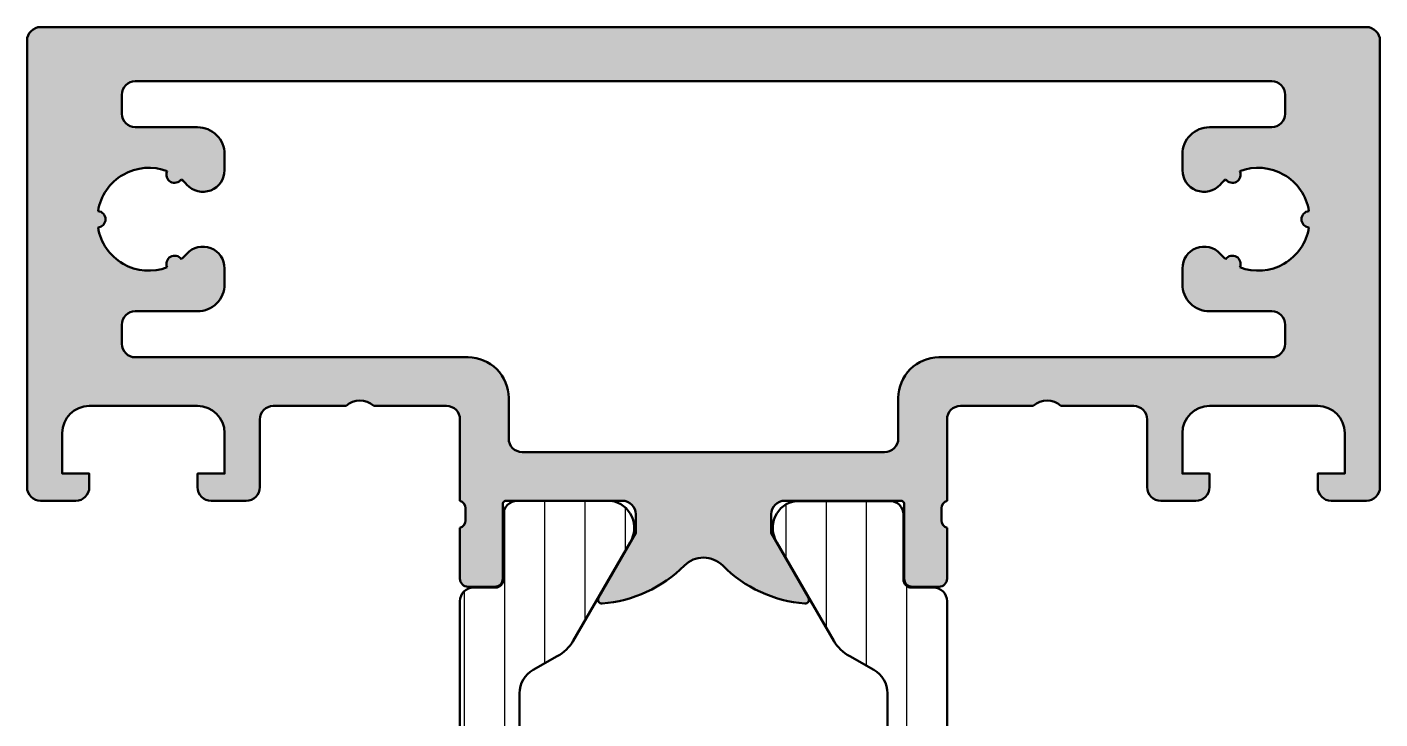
# Model space of a CAD drawing. Extents: x -34 to 16, y 0 to 63.8.
# Drawn here: x -34 to 16, y 38.2 to 63.8 of the extents above; entities that cross this region are included whole.
import ezdxf

# ---------------------------------------------------------------- set-up
doc = ezdxf.new("R2010")
doc.units = 0
for name, color, linetype, lineweight in [('0S-Alu contour', 7, 'Continuous', 50), ('0S-Alu hatch', 252, 'Continuous', 25), ('0S-Plastic contour', 254, 'Continuous', 50), ('0S-Plastic hatch', 253, 'Continuous', 25)]:
    doc.layers.add(name, color=color, linetype=linetype, lineweight=lineweight)
pattern_1 = [(90, (0, 0), (-1.4859, 0), [])]

# ---------------------------------------------------------------- blocks, each defined once
blk = doc.blocks.new('244215__6FFADFF1_7803_4A9D_A44D_FD22CE751301___DA2E039A_4DBD_4D45_B807_D1D9152CF400_')
at = {"layer": '0S-Plastic hatch'}
h = blk.add_hatch(dxfattribs=at)
h.set_pattern_fill('ANSI31', color=256, scale=0.4680000000000001, angle=45, style=0)
h.set_pattern_definition(pattern_1)
edge = h.paths.add_edge_path()
edge.add_line((-2.197893694813046, 39.18530947207933), (-2.197893694813046, 20.91403347207933))
edge.add_ellipse((-3.197894103511132, 20.91403426652413), major_axis=(-1.000000408698401, 0), ratio=1, start_angle=119.99988120079851, end_angle=179.9999544849755, ccw=False)
edge.add_line((-2.697895694813042, 20.04800747207932), (-3.591644641487732, 19.54632863916285))
edge.add_arc((-2.887570107896294, 18.22183664177368), 1.49999999999998, 117.9942546357581, 150.0000034006577)
edge.add_line((-4.186608258087439, 18.97183656467228), (-6.283376192912442, 15.34012747207933))
edge.add_arc((-5.44212354392107, 14.79949254680218), 0.9999960709244732, 147.2729839001604, 261.8183919480986)
edge.add_line((-5.584434192912453, 13.80967447207934), (-2.117892694813008, 13.80967447207934))
edge.add_arc((-2.112890055187904, 14.31467039672532), 0.505020702855097, 269.4324295555978, 359.4330345179705)
edge.add_line((-1.607894077749287, 14.30967308914302), (-1.608226028146304, 16.70967147207932))
edge.add_ellipse((-1.308226028146388, 16.70967147207942), major_axis=(-0.2999999999999165, 0), ratio=1, start_angle=269.9999999999928, end_angle=360, ccw=False)
edge.add_line((-1.30822602814635, 17.00967147207933), (-0.4978946948129988, 17.00967147207933))
edge.add_arc((-0.4978920159037444, 17.50966879317732), 0.4999973211051536, 269.9996930179673, 360.0003069823849)
edge.add_line((0.0021053051942325, 17.50967147208965), (0.0021053051870013, 42.58967147207932))
edge.add_arc((-0.497892015903858, 42.58967415098854), 0.4999973210979804, 359.9996930176151, 450.0003069820196)
edge.add_line((-0.4978946948129986, 43.08967147207934), (-1.30822602814635, 43.08967147207934))
edge.add_ellipse((-1.308226028146385, 43.38967147207931), major_axis=(-0.2999999999999687, 0), ratio=1, start_angle=0, end_angle=90.00000000000671, ccw=False)
edge.add_line((-1.608226028146352, 43.38967147207933), (-1.607894077749278, 45.78966985501563))
edge.add_arc((-2.107890055187908, 45.78967249464071), 0.4999959774455824, 359.9996975182267, 450.0003024811899)
edge.add_line((-2.107892694813017, 46.28966847207933), (-5.584434192912453, 46.28966847207934))
edge.add_arc((-5.44212354392107, 45.29985039735649), 0.9999960709244753, 98.18160805190148, 212.7270160998397)
edge.add_line((-6.283376192912425, 44.75921547207935), (-4.186608258087517, 41.12750637948633))
edge.add_arc((-2.887570107896408, 41.87750630238499), 1.499999999999985, 209.999996599345, 242.0057453642468)
edge.add_line((-3.591644641487732, 40.55301430499577), (-2.697895694813041, 40.05133547207933))
edge.add_ellipse((-3.197894103511095, 39.18530867763454), major_axis=(-1.000000408698364, 0), ratio=1, start_angle=180.0000455150246, end_angle=240.0001187992028, ccw=False)
at = {"layer": '0S-Plastic contour', "color": 7}
for points in [[(-2.107892694813017, 46.28966847207933), (-5.584434192912453, 46.28966847207934)], [(-1.608226028146352, 43.38967147207933), (-1.607894077749278, 45.78966985501563)], [(-6.283376192912425, 44.75921547207935), (-4.186608258087517, 41.12750637948633)], [(-0.4978946948129986, 43.08967147207934), (-1.30822602814635, 43.08967147207934)], [(0.0021053051942325, 17.50967147208965), (0.0021053051870013, 42.58967147207932)], [(-3.591644641487732, 40.55301430499577), (-2.697895694813041, 40.05133547207933)], [(-2.197893694813046, 39.18530947207933), (-2.197893694813046, 20.91403347207933)], [(-2.697895694813042, 20.04800747207932), (-3.591644641487732, 19.54632863916285)], [(-4.186608258087439, 18.97183656467228), (-6.283376192912442, 15.34012747207933)], [(-1.30822602814635, 17.00967147207933), (-0.4978946948129988, 17.00967147207933)], [(-1.607894077749287, 14.30967308914302), (-1.608226028146304, 16.70967147207932)], [(-5.584434192912453, 13.80967447207934), (-2.117892694813008, 13.80967447207934)]]:
    blk.add_lwpolyline(points, dxfattribs=at)
for centre, radius, start, end in [((-5.44212354392107, 45.29985039735649), 0.9999960709244753, 98.18160805190148, 212.7270160998397), ((-2.107890055187908, 45.78967249464071), 0.4999959774455824, 359.9996975182267, 90.00030248118993), ((-0.497892015903858, 42.58967415098854), 0.4999973210979804, 359.9996930176151, 90.00030698201967), ((-2.887570107896408, 41.87750630238499), 1.499999999999985, 209.999996599345, 242.0057453642468), ((-2.887570107896294, 18.22183664177368), 1.49999999999998, 117.9942546357581, 150.0000034006577), ((-0.4978920159037444, 17.50966879317732), 0.4999973211051536, 269.9996930179673, 0.0003069823849455), ((-5.44212354392107, 14.79949254680218), 0.9999960709244732, 147.2729839001604, 261.8183919480986), ((-2.112890055187904, 14.31467039672532), 0.505020702855097, 269.4324295555978, 359.4330345179705)]:
    blk.add_arc(centre, radius, start, end, dxfattribs=at)
at = {"layer": '0S-Plastic contour', "color": 7, "extrusion": (0, 0, -1)}
for centre, radius, start, end in [((1.308226028146385, 43.38967147207931), 0.2999999999999687, 269.9999999999933, 0), ((3.197894103511095, 39.18530867763454), 1.000000408698364, 119.9998812007972, 179.9999544849754), ((3.197894103511132, 20.91403426652413), 1.000000408698401, 180.0000455150246, 240.0001187992015), ((1.308226028146388, 16.70967147207942), 0.2999999999999166, 0, 90.00000000000723)]:
    blk.add_arc(centre, radius, start, end, dxfattribs=at)
blk = doc.blocks.new('244215__B2E9FDE0_483C_4FCF_ADF1_ADB0A7930C83___A6B78AC8_4020_428B_A248_8AE7DF7EA9BD_')
at = {"layer": '0S-Plastic hatch'}
h = blk.add_hatch(dxfattribs=at)
h.set_pattern_fill('ANSI31', color=256, scale=0.4680000000000001, angle=45, style=0)
h.set_pattern_definition(pattern_1)
edge = h.paths.add_edge_path()
edge.add_line((-15.79789812527315, 39.18694290720987), (-15.79789812527315, 20.91566690720987))
edge.add_arc((-14.79789771657499, 20.91566770165474), 1.000000408698503, 180.0000455150246, 240.0001187992)
edge.add_line((-15.29789612527316, 20.04964090720986), (-14.40414717859846, 19.54796207429336))
edge.add_ellipse((-15.10822171218927, 18.22347007690459), major_axis=(-1.499999999999336, 0), ratio=1, start_angle=209.9999965993417, end_angle=242.005745364256, ccw=False)
edge.add_line((-13.80918356199867, 18.97346999980286), (-11.71241562717375, 15.34176090720984))
edge.add_ellipse((-12.55366827616514, 14.80112598193272), major_axis=(-0.9999960709244938, 0), ratio=1, start_angle=98.181608051902, end_angle=212.7270160998383, ccw=False)
edge.add_line((-12.41135762717374, 13.81130790720985), (-15.88789912527318, 13.81130790720985))
edge.add_ellipse((-15.88790176489825, 14.3113038846485), major_axis=(-0.4999959774456135, 0), ratio=1, start_angle=-0.0003024817733034979, end_angle=90.00030248118651, ccw=False)
edge.add_line((-16.3878977423369, 14.31130652427868), (-16.38756579193989, 16.71130490720986))
edge.add_arc((-16.68756579193984, 16.71130490720986), 0.300000000000002, 0, 90)
edge.add_line((-16.68756579193984, 17.01130490720986), (-17.4978971252732, 17.01130490720984))
edge.add_ellipse((-17.49789980418234, 17.51130222830064), major_axis=(-0.4999973210979719, 0), ratio=1, start_angle=-0.00030698238492732344, end_angle=90.0003069820205, ccw=False)
edge.add_line((-17.99789712527314, 17.51130490721298), (-17.99789712528036, 42.59130490720266))
edge.add_ellipse((-17.4978998041825, 42.59130758611198), major_axis=(-0.4999973211050347, 0), ratio=1, start_angle=-90.0003069820383, end_angle=0.00030698238492732344, ccw=False)
edge.add_line((-17.4978971252732, 43.09130490720984), (-16.68756579193984, 43.09130490720986))
edge.add_arc((-16.68756579193984, 43.39130490720987), 0.3000000000000114, 270, 360)
edge.add_line((-16.38756579193983, 43.39130490720987), (-16.38789774233692, 45.79130329014617))
edge.add_ellipse((-15.88290176489829, 45.78630598256387), major_axis=(-0.5050207028551056, 0), ratio=1, start_angle=269.4324295555978, end_angle=359.43303451796925, ccw=False)
edge.add_line((-15.87789912527319, 46.29130190720984), (-12.41135762717374, 46.29130190720985))
edge.add_ellipse((-12.55366827616513, 45.301483832487), major_axis=(-0.9999960709244795, 0), ratio=1, start_angle=147.2729839001609, end_angle=261.81839194809805, ccw=False)
edge.add_line((-11.71241562717377, 44.76084890720987), (-13.80918356199868, 41.12913981461687))
edge.add_ellipse((-15.10822171219057, 41.87913973751643), major_axis=(-1.500000000001111, 0), ratio=1, start_angle=117.99425463576421, end_angle=150.0000034006405, ccw=False)
edge.add_line((-14.40414717859846, 40.55464774012635), (-15.29789612527315, 40.05296890720984))
edge.add_arc((-14.79789771657499, 39.186942112765), 1.000000408698497, 119.9998812008007, 179.9999544849754)
at = {"layer": '0S-Plastic contour', "color": 7}
for points in [[(-15.87789912527319, 46.29130190720984), (-12.41135762717374, 46.29130190720985)], [(-16.38756579193983, 43.39130490720987), (-16.38789774233692, 45.79130329014617)], [(-11.71241562717377, 44.76084890720987), (-13.80918356199868, 41.12913981461687)], [(-17.4978971252732, 43.09130490720984), (-16.68756579193984, 43.09130490720986)], [(-17.99789712527314, 17.51130490721298), (-17.99789712528036, 42.59130490720266)], [(-14.40414717859846, 40.55464774012635), (-15.29789612527315, 40.05296890720984)], [(-15.79789812527315, 39.18694290720987), (-15.79789812527315, 20.91566690720987)], [(-15.29789612527316, 20.04964090720986), (-14.40414717859846, 19.54796207429336)], [(-13.80918356199867, 18.97346999980286), (-11.71241562717375, 15.34176090720984)], [(-16.68756579193984, 17.01130490720986), (-17.4978971252732, 17.01130490720984)], [(-16.3878977423369, 14.31130652427868), (-16.38756579193989, 16.71130490720986)], [(-12.41135762717374, 13.81130790720985), (-15.88789912527318, 13.81130790720985)]]:
    blk.add_lwpolyline(points, dxfattribs=at)
at = {"layer": '0S-Plastic contour', "color": 7, "extrusion": (0, 0, -1)}
for centre, radius, start, end in [((15.88290176489829, 45.78630598256387), 0.5050207028551056, 0.5669654820307576, 90.56757044440216), ((12.55366827616513, 45.301483832487), 0.9999960709244795, 98.18160805190196, 212.7270160998392), ((17.4978998041825, 42.59130758611198), 0.4999973211050347, 359.9996930176151, 90.00030698203842), ((15.10822171219057, 41.87913973751643), 1.500000000001111, 209.9999965993596, 242.0057453642358), ((15.10822171218927, 18.22347007690459), 1.499999999999336, 117.994254635744, 150.0000034006583), ((17.49789980418234, 17.51130222830064), 0.4999973210979719, 269.9996930179795, 0.0003069823849455), ((12.55366827616514, 14.80112598193272), 0.9999960709244938, 147.2729839001617, 261.818391948098), ((15.88790176489825, 14.3113038846485), 0.4999959774456135, 269.9996975188135, 0.0003024817733149)]:
    blk.add_arc(centre, radius, start, end, dxfattribs=at)
at = {"layer": '0S-Plastic contour', "color": 7}
for centre, radius, start, end in [((-16.68756579193984, 43.39130490720987), 0.3000000000000114, 270, 0), ((-14.79789771657499, 39.186942112765), 1.000000408698497, 119.9998812008007, 179.9999544849754), ((-14.79789771657499, 20.91566770165474), 1.000000408698503, 180.0000455150246, 240.0001187992), ((-16.68756579193984, 16.71130490720986), 0.300000000000002, 0, 90)]:
    blk.add_arc(centre, radius, start, end, dxfattribs=at)
blk = doc.blocks.new('304140__DFBBE268_C7AC_4419_89D0_55519B4CD513_')
at = {"layer": '0S-Alu hatch'}
h = blk.add_hatch(color=256, dxfattribs=at)
edge = h.paths.add_edge_path()
edge.add_line((-33.997894694813, 63.29991261270433), (-33.997894694813, 46.79992787149339))
edge.add_arc((-33.49791013146967, 46.79991243483672), 0.4999845635816407, 179.9982310347786, 270.0017689651669)
edge.add_line((-33.497894694813, 46.29992787149339), (-32.19787638426613, 46.2999278714934))
edge.add_arc((-32.19789799012665, 46.79994947735392), 0.500021606327321, 270.002475742259, 359.9975242576594)
edge.add_line((-31.69787638426612, 46.79992787149268), (-31.69787638426612, 47.29992787149339))
edge.add_line((-31.69787638426612, 47.29992787149339), (-32.69787638426612, 47.29992787149339))
edge.add_line((-32.69787638426612, 47.29992787149339), (-32.69787638426612, 48.7999278714934))
edge.add_ellipse((-31.6978703151234, 48.79992180235067), major_axis=(-1.000006069161145, 0), ratio=1, start_angle=270.00034773415314, end_angle=359.9996522645864, ccw=False)
edge.add_line((-31.69787638426612, 49.79992787149339), (-27.69787638426612, 49.79992787149339))
edge.add_ellipse((-27.69792821980447, 48.79987603595509), major_axis=(-1.000051836881692, 0), ratio=1, start_angle=180.0029698036137, end_angle=269.99703019636837, ccw=False)
edge.add_line((-26.69787638426616, 48.79992787149312), (-26.69787638426612, 47.29992787149339))
edge.add_line((-26.69787638426612, 47.29992787149339), (-27.69787638426612, 47.29992787149339))
edge.add_line((-27.69787638426612, 47.29992787149339), (-27.69787638426612, 46.79992787149339))
edge.add_arc((-27.19788670437663, 46.79991755138286), 0.4999896799959626, 179.9988173777201, 270.0011826219615)
edge.add_line((-27.19787638426613, 46.2999278714934), (-25.89807169676613, 46.2999278714934))
edge.add_arc((-25.89758372427241, 46.79943971303169), 0.4995120798880823, 269.9440278424065, 360.0262394623753)
edge.add_line((-25.39807169676615, 46.79966847207943), (-25.39807169676612, 49.29992787149339))
edge.add_ellipse((-24.89768030672624, 49.29953637164981), major_axis=(-0.5003915431921032, 0), ratio=1, start_angle=270.0238489786061, end_angle=359.9551725217762, ccw=False)
edge.add_line((-24.89788859129737, 49.79992787149339), (-22.20975144257636, 49.79992787149339))
edge.add_ellipse((-21.69792165663719, 49.24502182641091), major_axis=(-0.7549108878825518, 0), ratio=1, start_angle=227.3124259557179, end_angle=312.68757404428686, ccw=False)
edge.add_line((-21.18609187069806, 49.79992787149344), (-18.497894694813, 49.79992787149339))
edge.add_ellipse((-18.49791050927105, 49.29991205703531), major_axis=(-0.5000158147081701, 0), ratio=1, start_angle=180.0018121461792, end_angle=269.9981878539138, ccw=False)
edge.add_line((-17.99789469481297, 49.29992787149419), (-17.997894694813, 46.29966847207933))
edge.add_ellipse((-18.07673114135601, 46.03214788008624), major_axis=(-0.278895056327407, 0), ratio=1, start_angle=178.8354106258957, end_angle=253.5801235805115, ccw=False)
edge.add_line((-17.797893694813, 46.02647947208782), (-17.79789369481295, 45.57288547208784))
edge.add_ellipse((-18.07676179045632, 45.56722481261095), major_axis=(-0.278925541737339, 0), ratio=1, start_angle=106.42459455537559, end_angle=181.1628700728521, ccw=False)
edge.add_line((-17.997894694813, 45.29968147208786), (-17.997894694813, 43.41967047207933))
edge.add_arc((-17.69789469481304, 43.41967047207933), 0.300000000000002, 180, 270)
edge.add_line((-17.69789469481304, 43.11967047207932), (-16.71792037577018, 43.11967047207931))
edge.add_arc((-16.71792037577018, 43.41967047207933), 0.3000000000000043, 270, 360)
edge.add_line((-16.41792037577017, 43.41967047207933), (-16.41792037577022, 46.17966847207933))
edge.add_ellipse((-16.29792037577009, 46.17966847207929), major_axis=(-0.1200000000001324, 0), ratio=1, start_angle=269.3539080235725, end_angle=360, ccw=False)
edge.add_line((-16.29656723257653, 46.2996608426848), (-11.99790041685889, 46.2996608426848))
edge.add_ellipse((-11.99788561787707, 45.79967564183418), major_axis=(-0.499985201069633, 0), ratio=1, start_angle=179.9991783831404, end_angle=270.0016958885942, ccw=False)
edge.add_line((-11.49790041685885, 45.79966847208285), (-11.49790041685889, 45.09966580179124))
edge.add_line((-11.49790041685889, 45.09966580179124), (-12.87809825243118, 42.70908517501541))
edge.add_arc((-12.75772062247017, 42.63958534620289), 0.1389999999999995, 150.0000814796232, 274.4731840727019)
edge.add_arc((-13.12305552226041, 47.30954787460109), 4.823230951356701, 274.4731840726879, 315.1263713479092)
edge.add_ellipse((-8.997894694812976, 43.1994272694728), major_axis=(-1.000004126272412, 0), ratio=1, start_angle=224.7905452776021, end_angle=314.99982538816744, ccw=False)
edge.add_arc((-4.872733867365582, 47.30954787460106), 4.82323095135668, 224.917091237531, 265.526815927312)
edge.add_arc((-5.238068767155823, 42.63958534620289), 0.1390000000000023, 265.526815927298, 389.9999185203768)
edge.add_line((-5.11769113719481, 42.70908517501541), (-6.4978889727671, 45.09966580179124))
edge.add_line((-6.4978889727671, 45.09966580179124), (-6.4978889727671, 45.79966847207933))
edge.add_ellipse((-5.997903771748994, 45.79967564183429), major_axis=(-0.4999852010695127, 0), ratio=1, start_angle=-90.00169588860223, end_angle=0.0008216173033019913, ccw=False)
edge.add_line((-5.9978889727671, 46.29966084268479), (-1.699222157049575, 46.2996608426848))
edge.add_ellipse((-1.697869013855893, 46.17966847207933), major_axis=(-0.1200000000000994, 0), ratio=1, start_angle=180, end_angle=270.64609197648844, ccw=False)
edge.add_line((-1.577869013855796, 46.17966847207933), (-1.577869013855774, 43.41967047207933))
edge.add_arc((-1.27786901385582, 43.41967047207933), 0.2999999999999891, 180, 270)
edge.add_line((-1.27786901385582, 43.11967047207934), (-0.2978946948130669, 43.11967047207931))
edge.add_arc((-0.2978946948130669, 43.41967047207933), 0.2999999999999971, 270, 360)
edge.add_line((0.0021053051869302, 43.41967047207933), (0.0021053051870013, 45.29968147208785))
edge.add_ellipse((0.0809724008300305, 45.56722481261077), major_axis=(-0.2789255417370912, 0), ratio=1, start_angle=-1.1628700728896888, end_angle=73.57540544467139, ccw=False)
edge.add_line((-0.1978956948130773, 45.57288547208784), (-0.1978956948130417, 46.02647947208786))
edge.add_ellipse((0.0809417517301198, 46.03214788008613), major_axis=(-0.2788950563275466, 0), ratio=1, start_angle=-73.58012358049768, end_angle=1.1645893740774795, ccw=False)
edge.add_line((0.0021053051869984, 46.29966847207934), (0.0021053051870013, 49.29992787149339))
edge.add_ellipse((0.5021211196450202, 49.29991205703537), major_axis=(-0.500015814708108, 0), ratio=1, start_angle=270.0018121460827, end_angle=359.99818785382087, ccw=False)
edge.add_line((0.5021053051870012, 49.79992787149339), (3.19030248107208, 49.79992787149339))
edge.add_ellipse((3.702132267011198, 49.24502182641106), major_axis=(-0.7549108878824093, 0), ratio=1, start_angle=227.312425955705, end_angle=312.68757404429107, ccw=False)
edge.add_line((4.213962052950354, 49.79992787149336), (6.902099201671376, 49.79992787149339))
edge.add_ellipse((6.901890917100106, 49.29953637164974), major_axis=(-0.5003915431921774, 0), ratio=1, start_angle=180.0448274782238, end_angle=269.97615102137837, ccw=False)
edge.add_line((7.402282307140062, 49.29992787149331), (7.402282307140126, 46.79966847207933))
edge.add_arc((7.90179433464641, 46.79943971303169), 0.4995120798880832, 179.9737605376386, 270.0559721575936)
edge.add_line((7.902282307140126, 46.2999278714934), (9.202086994640126, 46.2999278714934))
edge.add_arc((9.202097314750631, 46.79991755138283), 0.4999896799959595, 269.9988173780385, 360.0011826222799)
edge.add_line((9.702086994640084, 46.79992787149343), (9.702086994640126, 47.29992787149339))
edge.add_line((9.702086994640126, 47.29992787149339), (8.702086994640126, 47.29992787149339))
edge.add_line((8.702086994640126, 47.29992787149339), (8.702086994640126, 48.7999278714934))
edge.add_ellipse((9.702138830178479, 48.79987603595504), major_axis=(-1.000051836881744, 0), ratio=1, start_angle=270.0029698036323, end_angle=359.99703019614094, ccw=False)
edge.add_line((9.702086994640126, 49.79992787149338), (13.70208699464013, 49.79992787149339))
edge.add_ellipse((13.70208092549739, 48.79992180235067), major_axis=(-1.000006069161145, 0), ratio=1, start_angle=180.0003477333174, end_angle=269.99965226584675, ccw=False)
edge.add_line((14.70208699464012, 48.7999278714788), (14.70208699464012, 47.29992787149339))
edge.add_line((14.70208699464012, 47.29992787149339), (13.70208699464013, 47.29992787149339))
edge.add_line((13.70208699464013, 47.29992787149339), (13.70208699464013, 46.79992787149339))
edge.add_arc((14.20210860050065, 46.79994947735392), 0.5000216063273282, 180.0024757423405, 269.9975242577409)
edge.add_line((14.20208699464012, 46.29992787149339), (15.502105305187, 46.2999278714934))
edge.add_arc((15.50212074184367, 46.79991243483676), 0.4999845635816515, 269.998231034833, 360.0017689652213)
edge.add_line((16.00210530518702, 46.7999278714939), (16.002105305187, 63.29991261270436))
edge.add_arc((15.50236385503513, 63.30017116255234), 0.4997415170344816, 359.9703570441063, 450.0296429307727)
edge.add_line((15.50210530540619, 63.79991261270433), (-33.497894694813, 63.79991261270433))
edge.add_arc((-33.49815324466101, 63.30017116255231), 0.4997415170346097, 89.9703570441102, 180.0296429558937)
edge = h.paths.add_edge_path()
edge.add_line((-26.69790690184425, 58.5137617872434), (-26.69790690184425, 59.0999538114348))
edge.add_arc((-27.69739109905777, 59.10046961422131), 0.9994843303083897, 359.970431428338, 450.0295685716545)
edge.add_line((-27.69790690184425, 60.0999538114348), (-29.99789541006874, 60.09995381143479))
edge.add_ellipse((-29.99815312329213, 60.59969609821138), major_axis=(-0.4997423532269427, 0), ratio=1, start_angle=-0.02954698673721623, end_angle=90.02954698673051, ccw=False)
edge.add_line((-30.49789541006872, 60.59995381143483), (-30.49789541006871, 61.2999126127043))
edge.add_ellipse((-29.99813005800149, 61.30016251203267), major_axis=(-0.499765414546207, 0), ratio=1, start_angle=-90.02690129472961, end_angle=0.028649796481602152, ccw=False)
edge.add_line((-29.99789541006874, 61.79992787149338), (12.00210602013601, 61.79992787149339))
edge.add_ellipse((12.00234066837538, 61.3001625120327), major_axis=(-0.4997654145463398, 0), ratio=1, start_angle=179.9713502035184, end_angle=270.02690132988147, ccw=False)
edge.add_line((12.50210602044273, 61.29991261270433), (12.50210602044272, 60.59995381143483))
edge.add_ellipse((12.00236373366613, 60.59969609821138), major_axis=(-0.4997423532269391, 0), ratio=1, start_angle=89.97045301326949, end_angle=180.0295469867371, ccw=False)
edge.add_line((12.00210602044274, 60.09995381143479), (9.702117512218251, 60.0999538114348))
edge.add_arc((9.70160170943177, 59.10046961422131), 0.9994843303083915, 89.97043142834553, 180.0295685716496)
edge.add_line((8.702117512218276, 59.09995381143492), (8.702117512218209, 58.51376178724336))
edge.add_arc((9.502117512218206, 58.51376178724336), 0.7999999999999972, 180, 317.7941679997329)
edge.add_ellipse((11.50210530518688, 56.69991261270448), major_axis=(-1.899999999999812, 0), ratio=1, start_angle=309.11469392024577, end_angle=317.79416799972756, ccw=False)
edge.add_arc((10.55079409394591, 58.34685960770335), 0.3017128327673428, 214.9329847051371, 385.0902823076902)
edge.add_ellipse((11.502105305187, 56.69991261270431), major_axis=(-1.900000000000011, 0), ratio=1, start_angle=189.1247866127315, end_angle=290.90857309258234, ccw=False)
edge.add_arc((13.40446383221069, 56.70052963368476), 0.3018517953628743, 95.01797785603924, 265.0191893722275)
edge.add_ellipse((11.502105305187, 56.69991261270434), major_axis=(-1.900000000000006, 0), ratio=1, start_angle=69.09088007231622, end_angle=170.9123806155364, ccw=False)
edge.add_arc((10.55177584225669, 55.05327197044997), 0.3009363463502614, 334.7773812572216, 505.2413555773614)
edge.add_ellipse((11.50210530518688, 56.69991261270425), major_axis=(-1.899999999999856, 0), ratio=1, start_angle=42.20583200027431, end_angle=50.927856762270096, ccw=False)
edge.add_arc((9.502117512218206, 54.88606343816528), 0.8000000000000058, 42.20583200026736, 180)
edge.add_line((8.7021175122182, 54.88606343816528), (8.70211751221828, 54.29989163186928))
edge.add_arc((9.701603106398691, 54.29937722604979), 0.9994857265551724, 179.9705115511584, 270.029488448845)
edge.add_line((9.702117512218251, 53.29989163186937), (12.00210602044274, 53.29989163186937))
edge.add_ellipse((12.00234066837549, 52.80012627240864), major_axis=(-0.4997654145462145, 0), ratio=1, start_angle=179.9713502035184, end_angle=270.02690129472967, ccw=False)
edge.add_line((12.50210602044272, 52.79987637308028), (12.50210602044271, 52.09991566446217))
edge.add_ellipse((12.00236373366613, 52.09965795123872), major_axis=(-0.499742353226932, 0), ratio=1, start_angle=89.97045301326949, end_angle=180.0295469867371, ccw=False)
edge.add_line((12.00210602044274, 51.59991566446215), (-0.2978824877817487, 51.59991566446214))
edge.add_arc((-0.2979080431445027, 50.09994121982493), 1.499974444854905, 89.9990238404162, 180.0009761594018)
edge.add_line((-1.797882487781712, 50.09991566446694), (-1.797882487781752, 48.59991566446216))
edge.add_ellipse((-2.298452329561541, 48.60024114708526), major_axis=(-0.5005699475981169, 0), ratio=1, start_angle=88.21034694540077, end_angle=179.9627449030618, ccw=False)
edge.add_line((-2.314085258878662, 48.09991536925711), (-15.69790690184425, 48.09967152383713))
edge.add_ellipse((-15.69733706006445, 48.60024114708526), major_axis=(-0.5005699475981525, 0), ratio=1, start_angle=0.03725509693839513, end_angle=89.9347752772996, ccw=False)
edge.add_line((-16.19790690184428, 48.59991566446216), (-16.19790690184429, 50.09991566446694))
edge.add_arc((-17.69788134648149, 50.09994121982493), 1.499974444854899, 359.9990238405982, 450.0009761595838)
edge.add_line((-17.69790690184425, 51.59991566446213), (-29.99789541006874, 51.59991566446214))
edge.add_ellipse((-29.99815312329213, 52.09965795123872), major_axis=(-0.4997423532269382, 0), ratio=1, start_angle=-0.02954698673721623, end_angle=90.02954698673051, ccw=False)
edge.add_line((-30.49789541006872, 52.09991566446217), (-30.49789541006871, 52.79987637308031))
edge.add_ellipse((-29.99813005800149, 52.80012627240868), major_axis=(-0.4997654145462088, 0), ratio=1, start_angle=-90.02690129472961, end_angle=0.028649796481602152, ccw=False)
edge.add_line((-29.99789541006874, 53.29989163186938), (-27.69790690184425, 53.29989163186938))
edge.add_arc((-27.69739249602469, 54.29937722604979), 0.9994857265551617, 269.970511551155, 360.0294884488416)
edge.add_line((-26.69790690184429, 54.29989163186928), (-26.69790690184421, 54.88606343816528))
edge.add_arc((-27.49790690184421, 54.88606343816528), 0.8000000000000007, 0, 137.7941679997311)
edge.add_ellipse((-29.497894694813, 56.69991261270431), major_axis=(-1.899999999999955, 0), ratio=1, start_angle=129.0721432377313, end_angle=137.7941679997275, ccw=False)
edge.add_arc((-28.54756523188269, 55.05327197044997), 0.3009363463502539, 34.75864442264099, 205.2226187427774)
edge.add_ellipse((-29.497894694813, 56.69991261270434), major_axis=(-1.899999999999998, 0), ratio=1, start_angle=9.087619384463608, end_angle=110.909119927684, ccw=False)
edge.add_arc((-31.4002532218367, 56.70052963368476), 0.3018517953628779, 274.9808106277738, 444.9820221439595)
edge.add_ellipse((-29.497894694813, 56.69991261270434), major_axis=(-1.899999999999999, 0), ratio=1, start_angle=249.0914269074168, end_angle=350.8752133872691, ccw=False)
edge.add_arc((-28.54658348357191, 58.34685960770335), 0.3017128327673286, 154.9097176923068, 325.0670152948656)
edge.add_ellipse((-29.497894694813, 56.69991261270436), major_axis=(-1.899999999999982, 0), ratio=1, start_angle=222.2058320002733, end_angle=230.8853060797543, ccw=False)
edge.add_arc((-27.49790690184421, 58.5137617872434), 0.8000000000000035, 222.2058320002672, 360)
at = {"layer": '0S-Alu contour', "color": 7}
for points in [[(15.50210530540619, 63.79991261270433), (-33.497894694813, 63.79991261270433)], [(-33.997894694813, 63.29991261270433), (-33.997894694813, 46.79992787149339)], [(16.00210530518702, 46.7999278714939), (16.002105305187, 63.29991261270436)], [(-29.99789541006874, 61.79992787149338), (12.00210602013601, 61.79992787149339)], [(-30.49789541006872, 60.59995381143483), (-30.49789541006871, 61.2999126127043)], [(12.50210602044273, 61.29991261270433), (12.50210602044272, 60.59995381143483)], [(-27.69790690184425, 60.0999538114348), (-29.99789541006874, 60.09995381143479)], [(12.00210602044274, 60.09995381143479), (9.702117512218251, 60.0999538114348)], [(-26.69790690184425, 58.5137617872434), (-26.69790690184425, 59.0999538114348)], [(8.702117512218276, 59.09995381143492), (8.702117512218209, 58.51376178724336)], [(-26.69790690184429, 54.29989163186928), (-26.69790690184421, 54.88606343816528)], [(8.7021175122182, 54.88606343816528), (8.70211751221828, 54.29989163186928)], [(-29.99789541006874, 53.29989163186938), (-27.69790690184425, 53.29989163186938)], [(9.702117512218251, 53.29989163186937), (12.00210602044274, 53.29989163186937)], [(-30.49789541006872, 52.09991566446217), (-30.49789541006871, 52.79987637308031)], [(12.50210602044272, 52.79987637308028), (12.50210602044271, 52.09991566446217)], [(-17.69790690184425, 51.59991566446213), (-29.99789541006874, 51.59991566446214)], [(12.00210602044274, 51.59991566446215), (-0.2978824877817487, 51.59991566446214)], [(-16.19790690184428, 48.59991566446216), (-16.19790690184429, 50.09991566446694)], [(-1.797882487781712, 50.09991566446694), (-1.797882487781752, 48.59991566446216)], [(-31.69787638426612, 49.79992787149339), (-27.69787638426612, 49.79992787149339)], [(-24.89788859129737, 49.79992787149339), (-22.20975144257636, 49.79992787149339)], [(-21.18609187069806, 49.79992787149344), (-18.497894694813, 49.79992787149339)], [(0.5021053051870012, 49.79992787149339), (3.19030248107208, 49.79992787149339)], [(4.213962052950354, 49.79992787149336), (6.902099201671376, 49.79992787149339)], [(9.702086994640126, 49.79992787149338), (13.70208699464013, 49.79992787149339)], [(-25.39807169676615, 46.79966847207943), (-25.39807169676612, 49.29992787149339)], [(-17.99789469481297, 49.29992787149419), (-17.997894694813, 46.29966847207933)], [(0.0021053051869984, 46.29966847207934), (0.0021053051870013, 49.29992787149339)], [(7.402282307140062, 49.29992787149331), (7.402282307140126, 46.79966847207933)], [(-31.69787638426612, 46.79992787149268), (-31.69787638426612, 47.29992787149339), (-32.69787638426612, 47.29992787149339), (-32.69787638426612, 48.7999278714934)], [(-26.69787638426616, 48.79992787149312), (-26.69787638426612, 47.29992787149339), (-27.69787638426612, 47.29992787149339), (-27.69787638426612, 46.79992787149339)], [(9.702086994640084, 46.79992787149343), (9.702086994640126, 47.29992787149339), (8.702086994640126, 47.29992787149339), (8.702086994640126, 48.7999278714934)], [(14.70208699464012, 48.7999278714788), (14.70208699464012, 47.29992787149339), (13.70208699464013, 47.29992787149339), (13.70208699464013, 46.79992787149339)], [(-2.314085258878662, 48.09991536925711), (-15.69790690184425, 48.09967152383713)], [(-33.497894694813, 46.29992787149339), (-32.19787638426613, 46.2999278714934)], [(-27.19787638426613, 46.2999278714934), (-25.89807169676613, 46.2999278714934)], [(-17.797893694813, 46.02647947208782), (-17.79789369481295, 45.57288547208784)], [(-16.41792037577017, 43.41967047207933), (-16.41792037577022, 46.17966847207933)], [(-16.29656723257653, 46.2996608426848), (-11.99790041685889, 46.2996608426848)], [(-5.9978889727671, 46.29966084268479), (-1.699222157049575, 46.2996608426848)], [(-1.577869013855796, 46.17966847207933), (-1.577869013855774, 43.41967047207933)], [(-0.1978956948130773, 45.57288547208784), (-0.1978956948130417, 46.02647947208786)], [(7.902282307140126, 46.2999278714934), (9.202086994640126, 46.2999278714934)], [(14.20208699464012, 46.29992787149339), (15.502105305187, 46.2999278714934)], [(-11.49790041685885, 45.79966847208285), (-11.49790041685889, 45.09966580179124), (-12.87809825243118, 42.70908517501541)], [(-5.11769113719481, 42.70908517501541), (-6.4978889727671, 45.09966580179124), (-6.4978889727671, 45.79966847207933)], [(-17.997894694813, 45.29968147208786), (-17.997894694813, 43.41967047207933)], [(0.0021053051869302, 43.41967047207933), (0.0021053051870013, 45.29968147208785)], [(-17.69789469481304, 43.11967047207932), (-16.71792037577018, 43.11967047207931)], [(-1.27786901385582, 43.11967047207934), (-0.2978946948130669, 43.11967047207931)]]:
    blk.add_lwpolyline(points, dxfattribs=at)
for centre, radius, start, end in [((-33.49815324466101, 63.30017116255231), 0.4997415170346097, 89.9703570441102, 180.0296429558937), ((15.50236385503513, 63.30017116255234), 0.4997415170344816, 359.9703570441063, 90.02964293077274), ((-27.69739109905777, 59.10046961422131), 0.9994843303083897, 359.970431428338, 90.0295685716545), ((9.70160170943177, 59.10046961422131), 0.9994843303083915, 89.97043142834553, 180.0295685716496), ((-27.49790690184421, 58.5137617872434), 0.8000000000000035, 222.2058320002672, 0), ((9.502117512218206, 58.51376178724336), 0.7999999999999972, 180, 317.7941679997329), ((-28.54658348357191, 58.34685960770335), 0.3017128327673286, 154.9097176923068, 325.0670152948656), ((10.55079409394591, 58.34685960770335), 0.3017128327673428, 214.9329847051371, 25.09028230769019), ((-31.4002532218367, 56.70052963368476), 0.3018517953628779, 274.9808106277738, 84.98202214395957), ((13.40446383221069, 56.70052963368476), 0.3018517953628743, 95.01797785603924, 265.0191893722275), ((-27.49790690184421, 54.88606343816528), 0.8000000000000007, 0, 137.7941679997311), ((9.502117512218206, 54.88606343816528), 0.8000000000000058, 42.20583200026736, 180), ((-28.54756523188269, 55.05327197044997), 0.3009363463502539, 34.75864442264099, 205.2226187427774), ((10.55177584225669, 55.05327197044997), 0.3009363463502614, 334.7773812572216, 145.2413555773615), ((-27.69739249602469, 54.29937722604979), 0.9994857265551617, 269.970511551155, 0.029488448841605), ((9.701603106398691, 54.29937722604979), 0.9994857265551724, 179.9705115511584, 270.029488448845), ((-17.69788134648149, 50.09994121982493), 1.499974444854899, 359.9990238405982, 90.00097615958379), ((-0.2979080431445027, 50.09994121982493), 1.499974444854905, 89.9990238404162, 180.0009761594018), ((-33.49791013146967, 46.79991243483672), 0.4999845635816407, 179.9982310347786, 270.0017689651669), ((-32.19789799012665, 46.79994947735392), 0.500021606327321, 270.002475742259, 359.9975242576594), ((-27.19788670437663, 46.79991755138286), 0.4999896799959626, 179.9988173777201, 270.0011826219615), ((-25.89758372427241, 46.79943971303169), 0.4995120798880823, 269.9440278424065, 0.0262394623753171), ((7.90179433464641, 46.79943971303169), 0.4995120798880832, 179.9737605376386, 270.0559721575936), ((9.202097314750631, 46.79991755138283), 0.4999896799959595, 269.9988173780385, 0.0011826222798784), ((14.20210860050065, 46.79994947735392), 0.5000216063273282, 180.0024757423405, 269.9975242577409), ((15.50212074184367, 46.79991243483676), 0.4999845635816515, 269.998231034833, 0.0017689652213805), ((-13.12305552226041, 47.30954787460109), 4.823230951356701, 274.4731840726879, 315.1263713479092), ((-4.872733867365582, 47.30954787460106), 4.82323095135668, 224.917091237531, 265.526815927312), ((-17.69789469481304, 43.41967047207933), 0.300000000000002, 180, 270), ((-16.71792037577018, 43.41967047207933), 0.3000000000000043, 270, 0), ((-1.27786901385582, 43.41967047207933), 0.2999999999999891, 180, 270), ((-0.2978946948130669, 43.41967047207933), 0.2999999999999971, 270, 0), ((-12.75772062247017, 42.63958534620289), 0.1389999999999995, 150.0000814796232, 274.4731840727019), ((-5.238068767155823, 42.63958534620289), 0.1390000000000023, 265.526815927298, 29.99991852037675)]:
    blk.add_arc(centre, radius, start, end, dxfattribs=at)
at = {"layer": '0S-Alu contour', "color": 7, "extrusion": (0, 0, -1)}
for centre, radius, start, end in [((29.99813005800149, 61.30016251203267), 0.499765414546207, 359.9713502035184, 90.02690129472968), ((-12.00234066837538, 61.3001625120327), 0.4997654145463398, 89.97309867011853, 180.0286497964816), ((29.99815312329213, 60.59969609821138), 0.4997423532269427, 269.9704530132695, 0.0295469867371038), ((-12.00236373366613, 60.59969609821138), 0.4997423532269391, 179.9704530132629, 270.0295469867305), ((29.497894694813, 56.69991261270434), 1.899999999999999, 9.124786612730883, 110.9085730925832), ((-11.502105305187, 56.69991261270431), 1.900000000000011, 69.09142690741764, 170.8752133872685), ((29.497894694813, 56.69991261270436), 1.899999999999982, 129.1146939202457, 137.7941679997267), ((-11.50210530518688, 56.69991261270448), 1.899999999999812, 42.20583200027246, 50.88530607975422), ((29.497894694813, 56.69991261270434), 1.899999999999998, 249.090880072316, 350.9123806155364), ((-11.502105305187, 56.69991261270434), 1.900000000000006, 189.0876193844637, 290.9091199276838), ((29.497894694813, 56.69991261270431), 1.899999999999955, 222.2058320002726, 230.9278567622687), ((-11.50210530518688, 56.69991261270425), 1.899999999999856, 309.0721432377299, 317.7941679997257), ((29.99813005800149, 52.80012627240868), 0.4997654145462088, 359.9713502035184, 90.02690129472968), ((-12.00234066837549, 52.80012627240864), 0.4997654145462145, 89.97309870527033, 180.0286497964816), ((29.99815312329213, 52.09965795123872), 0.4997423532269382, 269.9704530132695, 0.0295469867371038), ((-12.00236373366613, 52.09965795123872), 0.499742353226932, 179.9704530132629, 270.0295469867305), ((21.69792165663719, 49.24502182641091), 0.7549108878825518, 47.31242595571311, 132.6875740442821), ((-3.702132267011198, 49.24502182641106), 0.7549108878824093, 47.31242595570892, 132.687574044295), ((31.6978703151234, 48.79992180235067), 1.000006069161145, 0.0003477354135738, 89.99965226584688), ((27.69792821980447, 48.79987603595509), 1.000051836881692, 90.00296980363164, 179.9970301963863), ((24.89768030672624, 49.29953637164981), 0.5003915431921032, 0.0448274782238111, 89.9761510213939), ((18.49791050927105, 49.29991205703531), 0.5000158147081701, 90.00181214608617, 179.9981878538208), ((-0.5021211196450202, 49.29991205703537), 0.500015814708108, 0.0018121461791491, 89.99818785391729), ((-6.901890917100106, 49.29953637164974), 0.5003915431921774, 90.02384897862161, 179.9551725217762), ((-9.702138830178479, 48.79987603595504), 1.000051836881744, 0.002969803859081, 89.99703019636767), ((-13.70208092549739, 48.79992180235067), 1.000006069161145, 90.00034773415324, 179.9996522666826), ((15.69733706006445, 48.60024114708526), 0.5005699475981525, 270.0652247227004, 359.9627449030616), ((2.298452329561541, 48.60024114708526), 0.5005699475981169, 180.0372550969383, 271.7896530545992), ((18.07673114135601, 46.03214788008624), 0.278895056327407, 106.4198764194885, 181.1645893741044), ((16.29792037577009, 46.17966847207929), 0.1200000000001324, 0, 90.64609197642751), ((11.99788561787707, 45.79967564183418), 0.4999852010696331, 89.99830411140576, 180.0008216168597), ((5.997903771748994, 45.79967564183429), 0.4999852010695128, 359.9991783826967, 90.0016958886022), ((1.697869013855893, 46.17966847207933), 0.1200000000000994, 89.35390802351156, 180), ((-0.0809417517301198, 46.03214788008613), 0.2788950563275466, 358.8354106259225, 73.58012358049776), ((18.07676179045632, 45.56722481261095), 0.278925541737339, 178.8371299271479, 253.5754054446244), ((-0.0809724008300305, 45.56722481261077), 0.2789255417370912, 286.4245945553286, 1.162870072889672), ((8.997894694812976, 43.1994272694728), 1.000004126272412, 45.00017461183256, 135.2094547223979)]:
    blk.add_arc(centre, radius, start, end, dxfattribs=at)
blk = doc.blocks.new('366710__D49AEB80_C55A_4864_8D0B_8F6FA50FC1FC_')
at = {"layer": '0S-Alu contour', "color": 7}
blk.add_blockref('304140__DFBBE268_C7AC_4419_89D0_55519B4CD513_', (0, 0), dxfattribs=at)
at = {"layer": '0S-Plastic contour', "color": 7}
for name in ['244215__B2E9FDE0_483C_4FCF_ADF1_ADB0A7930C83___A6B78AC8_4020_428B_A248_8AE7DF7EA9BD_', '244215__6FFADFF1_7803_4A9D_A44D_FD22CE751301___DA2E039A_4DBD_4D45_B807_D1D9152CF400_']:
    blk.add_blockref(name, (0, 0), dxfattribs=at)

msp = doc.modelspace()

# ---------------------------------------------------------------- block references
at = {"layer": '0S-Alu contour', "color": 7}
msp.add_blockref('366710__D49AEB80_C55A_4864_8D0B_8F6FA50FC1FC_', (0, 0), dxfattribs=at)

doc.saveas('drawing.dxf')
